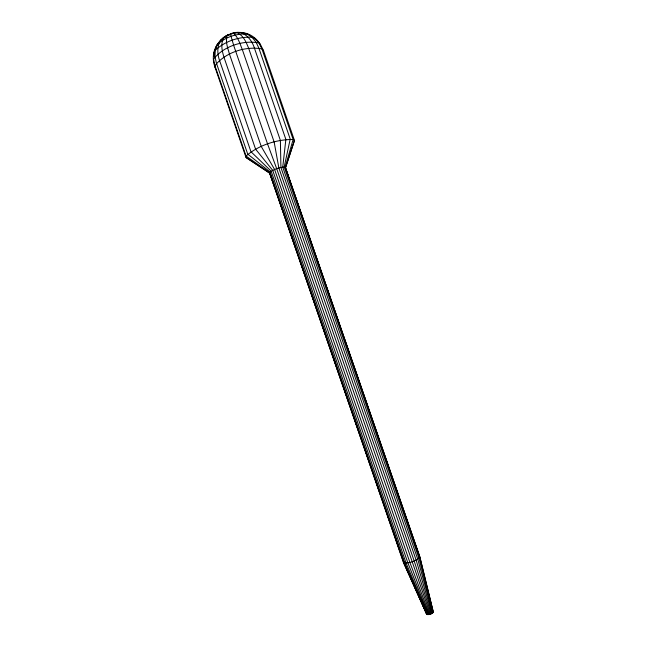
<?xml version="1.0" encoding="UTF-8"?>
<svg xmlns="http://www.w3.org/2000/svg" width="647" height="647" viewBox="0 0 647 647"><rect width="100%" height="100%" fill="white"/><g stroke="black" fill="none" stroke-linecap="round" stroke-linejoin="round"><path stroke-width="0.97" d="M260.434 46.05L260.49 44.594C243.636 18.286 204.339 38.505 215.168 67.757L246.054 157.528L269.872 173.25L276.439 192.329M214.125 56.435L214.036 52.609L217.214 44.635C225.019 37.211 236.39 33.442 247.081 33.976L251.934 37.211L254.683 38.116L260.49 44.594L263.475 50.563L294.458 140.48L285.553 167.743L419.79 556.752L433.353 612.264C431.848 613.914 428.67 615.37 426.64 614.181L403.372 562.243L269.427 172.539C273.81 169.118 279.65 167.233 285.181 166.999L419.79 556.752L433.353 612.264M230.316 33.749L233.713 45.533L267.615 144.103L276.714 168.713L430.279 614.189M426.64 614.181L408.823 573.493M285.642 167.274L294.458 140.48L293.14 139.469C276.592 139.372 258.582 145.154 246.046 156.048L246.054 157.528L269.872 173.25M219.923 41.384L220.659 40.009M224.97 37.437L227.299 35.148L229.135 35.067M218.856 42.864L216.195 46.56L216.349 48.153M228.714 34.404L224.404 36.968C220.142 42.888 222.018 50.692 223.919 57.13L255.581 149.142L272.719 170.347L407.845 562.833L428.549 614.593M223.005 38.367L225.358 36.725M226.151 35.941C217.012 40.033 216.478 51.841 219.438 60.131L250.955 151.713L271.158 171.164L406.065 563.044L427.813 614.65M233.583 32.908C243.555 29.94 251.562 39.022 254.279 47.724L285.869 139.412L282.739 167.096L417.752 559.129L432.6 613.057M238.961 32.673L241.711 32.496L249.338 34.728L250.494 35.981M231.974 33.24L236.624 32.609C243.312 34.978 246.208 42.241 248.658 48.315L280.386 140.407L280.919 167.468L416.118 560.067L431.937 613.469M235.031 32.771L236.22 32.843M252.88 37.542L256.066 39.621M263.475 50.563L261.93 48.905L258.986 42.953C243.183 39.879 223.474 46.204 213.607 59.112L215.168 67.757M403.372 562.243L426.818 614.432M404.763 564.313L388.111 516.727M405.58 566.149L408.014 571.657M427.222 614.593L404.666 563.011L270.034 171.916L247.704 154.067L216.381 63.034L214.99 56.564L215.281 50.28C224.889 41.23 238.824 36.612 251.934 37.211L255.945 41.966L258.8 47.927L290.22 139.097L284.195 166.942L418.957 558.232L433.078 612.644M429.398 614.44L409.883 562.397L274.619 169.506L261.275 146.537L229.507 54.251C227.857 48.258 225.164 41.74 227.162 35.52L233.494 33.256C238.29 37.445 240.005 43.98 242.35 49.673L274.15 142.008L278.865 168.018L414.177 560.957L431.153 613.857M278.744 199.009L296.803 251.489M299.432 259.115L318.809 315.412M320.128 319.23L386.469 511.955M293.14 139.469L285.181 166.999L419.644 557.415C415.568 561.216 409.308 563.521 403.752 562.736L269.427 172.539L246.046 156.048L214.933 65.638C225.302 52.415 245.561 45.921 261.93 48.905L293.14 139.469"/></g></svg>
